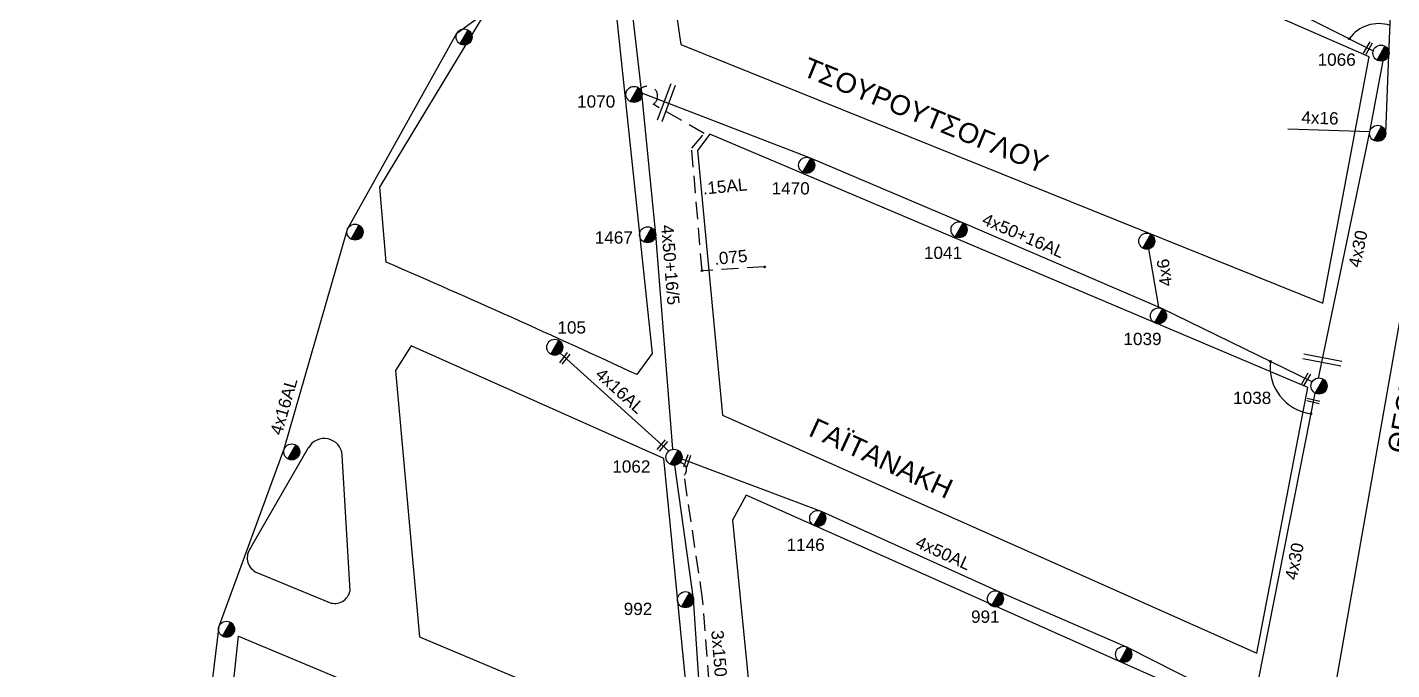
# Model space of a CAD drawing. Header units: millimetres. Extents: x 1421 to 7616, y 908 to 2861.
# Drawn here: x 5526.3 to 5726.5, y 2509.1 to 2603.4 of the extents above; entities that cross this region are included whole.
import ezdxf
from ezdxf.enums import TextEntityAlignment as Align

# ---------------------------------------------------------------- set-up
doc = ezdxf.new("R2010")
doc.units = ezdxf.units.MM
doc.linetypes.add('DASHED', pattern=[19.05, 12.7, -6.35])
for name, color, linetype, lineweight in [('4x16', 7, 'Continuous', 30), ('4x30', 7, 'Continuous', 30), ('4x50+16_5', 7, 'Continuous', 30), ('4x6', 7, 'SYN_LINE', 30), ('Γυμνά εναέρια ΧΤ (3Φ)   4x16AL', 7, 'Continuous', 30), ('Γυμνά εναέρια ΧΤ (3Φ) 4x50AL', 7, 'Continuous', 30), ('Γυμνά εναέρια ΧΤ και ΦΟΠ (3Φ)   4x50+16AL', 7, 'Continuous', 30), ('Καλώδια ΧΤ   3x150+70AL', 7, 'DASHED', 30), ('Υπόγεια Καλώδια Δικτύου ΧΤ   .075', 7, 'DASHED', 30), ('Υπόγεια Καλώδια Δικτύου ΧΤ   .15', 7, 'DASHED', 30)]:
    doc.layers.add(name, color=color, linetype=linetype, lineweight=lineweight)
for name, color, linetype in [('TEXT ΚΑΛΩΔΙΩΝ', 7, 'Continuous'), ('ΑΓΝΩΣΤΟ ΕΝΑΕΡΙΟ ΚΑΛΩΔΙΟ', 7, 'Continuous'), ('Μηχανική τομή', 7, 'Continuous'), ('Στύλος ΦΜ', 7, 'Continuous'), ('Στύλος ΦΜ @ 1', 7, 'Continuous'), ('Συνδέσεις', 7, 'Continuous'), ('Τομή', 7, 'Continuous'), ('Υπόβαθρο ΔΕΗ', 7, 'Continuous')]:
    doc.layers.add(name, color=color, linetype=linetype)
doc.styles.add('arial', font='ARIAL.TTF')
doc.styles.get("Standard").update_dxf_attribs({"font": 'ARIAL.TTF', "height": 1.8})
doc.linetypes.add('SYN_LINE', pattern='A,0.5,-0.0001,["/\\/\\/\\/",Standard,S=0.1,R=0,X=0,Y=-0.05],-0.25', length=0.7501)

# ---------------------------------------------------------------- blocks, each defined once
blk = doc.blocks.new('ΥΠΑΡΧΩΝ ΤΣΙΜΕΝΤΕΝΙΟΣ ΣΤΥΛΟΣ')
at = {"layer": 'Στύλος ΦΜ'}
blk.add_hatch(color=7, dxfattribs=at).paths.add_polyline_path([(-1.29, -2.28, 0.574793), (2.62, 0, 0.268822), (1.3, 2.27)])
at = {"layer": 'Στύλος ΦΜ', "color": 7}
blk.add_line((-1.29, -2.28), (1.3, 2.27), dxfattribs=at)
blk.add_circle((0, 0), 2.62, dxfattribs=at)
at = {"layer": 'Στύλος ΦΜ', "flags": 4}
for tag, p in [('ΑΡΙΘΜΟΣ', (-4.68, 8.05)), ('ΤΥΠΟΣ', (-4.91, 3.03))]:
    blk.add_attdef(tag, p, '', height=4, dxfattribs=at)
blk = doc.blocks.new('_ΣΥΝΔΕΣΗ')
at = {"layer": 'Συνδέσεις', "linetype": 'SYN_LINE', "ltscale": 40}
blk.add_hatch(color=256, dxfattribs=at).paths.add_polyline_path([(0.5, -0.01, 1), (-0.5, -0.01, 1)])
at = {"layer": 'Συνδέσεις'}
blk.add_circle((0, -0.01), 0.5, dxfattribs=at)
blk = doc.blocks.new('ΤΟΜΗ')
at = {"layer": 'Τομή', "ltscale": 40}
for p, q in [((11.33, -0.65), (-11.4, -0.65)), ((11.33, -3.42), (-11.4, -3.42))]:
    blk.add_line(p, q, dxfattribs=at)
blk = doc.blocks.new('ΜΗΧΑΝΙΚΗ ΤΟΜΗ')
at = {"layer": 'Μηχανική τομή', "ltscale": 40}
for p, q in [((-3.79, 1.21), (3.79, 1.21)), ((3.79, -0.34), (-3.79, -0.34))]:
    blk.add_line(p, q, dxfattribs=at)

msp = doc.modelspace()

# ---------------------------------------------------------------- hatches: boundary and pattern name
at = {"layer": 'Υπόβαθρο ΔΕΗ', "lineweight": -3, "ltscale": 0.1}
h = msp.add_hatch(color=256, dxfattribs=at)
h.dxf.hatch_style = 1
edge = h.paths.add_edge_path()
edge.add_spline(control_points=[(5691.94, 2442.28), (5692.16, 2442.58), (5694.87, 2446.18), (5700.26, 2453.48), (5706.97, 2462.99), (5711.5, 2468.97), (5713.29, 2471.32)], knot_values=[260.98887, 260.98887, 260.98887, 260.98887, 262.113706, 274.518577, 288.177921, 297.038871, 297.038871, 297.038871, 297.038871], degree=3, periodic=0)
edge.add_line((5713.29, 2471.32), (5712.02, 2472.42))
edge.add_spline(control_points=[(5712.02, 2472.42), (5711.88, 2472.24), (5711.75, 2472.06), (5710.37, 2470.25), (5709.13, 2468.61), (5706.68, 2465.33), (5705.47, 2463.67), (5702.37, 2459.38), (5700.49, 2456.74), (5697.1, 2452.03), (5695.58, 2449.96), (5692.92, 2446.37), (5691.78, 2444.85), (5690.64, 2443.33)], knot_values=[261.050003, 261.050003, 261.050003, 261.050003, 261.732834, 261.732834, 267.859852, 267.859852, 273.986871, 273.986871, 283.703429, 283.703429, 291.439526, 291.439526, 297.142348, 297.142348, 297.142348, 297.142348], degree=3, periodic=0)
edge.add_line((5690.64, 2443.33), (5691.94, 2442.28))
edge = h.paths.add_edge_path()
edge.add_spline(control_points=[(5735.17, 2499.23), (5735.83, 2500.01), (5738.55, 2503.27), (5744.03, 2509.97), (5749.33, 2515.89), (5752.46, 2519.4), (5752.66, 2519.62)], knot_values=[332.50931, 332.50931, 332.50931, 332.50931, 335.550703, 345.259731, 358.48712, 359.372362, 359.372362, 359.372362, 359.372362], degree=3, periodic=0)
edge.add_spline(control_points=[(5752.66, 2519.62), (5754.61, 2521.81), (5756.55, 2524), (5758.51, 2526.17)], knot_values=[359.372362, 359.372362, 359.372362, 359.372362, 368.154974, 368.154974, 368.154974, 368.154974], degree=3, periodic=0)
edge.add_line((5758.51, 2526.17), (5757.44, 2527.47))
edge.add_spline(control_points=[(5757.44, 2527.47), (5756.82, 2526.79), (5756.2, 2526.1), (5754.22, 2523.88), (5752.85, 2522.35), (5751.49, 2520.82)], knot_values=[359.492505, 359.492505, 359.492505, 359.492505, 362.259038, 362.259038, 368.403252, 368.403252, 368.403252, 368.403252], degree=3, periodic=0)
edge.add_spline(control_points=[(5751.49, 2520.82), (5751.41, 2520.73), (5751.32, 2520.63), (5749.79, 2518.91), (5748.34, 2517.29), (5745.75, 2514.36), (5744.6, 2513.06), (5742.33, 2510.43), (5741.21, 2509.1), (5738.58, 2505.94), (5737.07, 2504.11), (5735.03, 2501.66), (5734.5, 2501.02), (5733.97, 2500.39)], knot_values=[332.62243, 332.62243, 332.62243, 332.62243, 333.004816, 333.004816, 339.531417, 339.531417, 344.713491, 344.713491, 349.895565, 349.895565, 357.003007, 357.003007, 359.492505, 359.492505, 359.492505, 359.492505], degree=3, periodic=0)
edge.add_line((5733.97, 2500.39), (5735.17, 2499.23))
edge = h.paths.add_edge_path()
edge.add_spline(control_points=[(5896.61, 2646.8), (5901.45, 2651.15), (5906.27, 2655.53), (5910.89, 2660.11)], knot_values=[551.674484, 551.674484, 551.674484, 551.674484, 571.199355, 571.199355, 571.199355, 571.199355], degree=3, periodic=0)
edge.add_spline(control_points=[(5910.89, 2660.11), (5910.91, 2660.13), (5912.76, 2661.95), (5914.57, 2663.81), (5916.34, 2665.68)], knot_values=[571.199355, 571.199355, 571.199355, 571.199355, 571.281656, 578.987754, 578.987754, 578.987754, 578.987754], degree=3, periodic=0)
edge.add_spline(control_points=[(5916.34, 2665.68), (5917.15, 2666.53), (5917.96, 2667.39), (5918.76, 2668.26)], knot_values=[578.987754, 578.987754, 578.987754, 578.987754, 582.527531, 582.527531, 582.527531, 582.527531], degree=3, periodic=0)
edge.add_line((5918.76, 2668.26), (5917.63, 2669.49))
edge.add_spline(control_points=[(5917.63, 2669.49), (5916.8, 2668.6), (5915.97, 2667.71), (5915.14, 2666.83)], knot_values=[579.000974, 579.000974, 579.000974, 579.000974, 582.663195, 582.663195, 582.663195, 582.663195], degree=3, periodic=0)
edge.add_spline(control_points=[(5915.14, 2666.83), (5914.92, 2666.6), (5914.69, 2666.37), (5912.47, 2664.04), (5910.44, 2661.99), (5907.86, 2659.47), (5907.34, 2658.98), (5906.83, 2658.48)], knot_values=[567.142828, 567.142828, 567.142828, 567.142828, 568.110213, 568.110213, 576.851211, 576.851211, 579.000974, 579.000974, 579.000974, 579.000974], degree=3, periodic=0)
edge.add_spline(control_points=[(5906.83, 2658.48), (5904.73, 2656.47), (5902.6, 2654.49), (5897.77, 2650.08), (5895.06, 2647.65), (5891.3, 2644.28), (5890.25, 2643.34), (5889.21, 2642.4)], knot_values=[543.23113, 543.23113, 543.23113, 543.23113, 552.002269, 552.002269, 562.923172, 562.923172, 567.142828, 567.142828, 567.142828, 567.142828], degree=3, periodic=0)
edge.add_line((5889.21, 2642.4), (5890.25, 2641.1))
edge.add_spline(control_points=[(5890.25, 2641.1), (5891.65, 2642.35), (5893.76, 2644.25), (5895.88, 2646.15), (5896.61, 2646.8)], knot_values=[543.137533, 543.137533, 543.137533, 543.137533, 548.757021, 551.674464, 551.674464, 551.674464, 551.674464], degree=3, periodic=0)
edge.add_spline(control_points=[(5896.61, 2646.8), (5896.61, 2646.8), (5896.61, 2646.8), (5896.61, 2646.8)], knot_values=[551.674464, 551.674464, 551.674464, 551.674464, 551.674484, 551.674484, 551.674484, 551.674484], degree=3, periodic=0)
edge = h.paths.add_edge_path()
edge.add_spline(control_points=[(5952.15, 2709.84), (5953.69, 2712.08), (5956.79, 2716.68), (5959.77, 2721.36), (5961.25, 2723.76)], knot_values=[635.891223, 635.891223, 635.891223, 635.891223, 644.044754, 652.524779, 652.524779, 652.524779, 652.524779], degree=3, periodic=0)
edge.add_spline(control_points=[(5961.25, 2723.76), (5961.27, 2723.79), (5961.29, 2723.82), (5961.3, 2723.85)], knot_values=[652.524779, 652.524779, 652.524779, 652.524779, 652.626047, 652.626047, 652.626047, 652.626047], degree=3, periodic=0)
edge.add_spline(control_points=[(5961.3, 2723.85), (5961.75, 2724.57), (5962.19, 2725.3), (5962.63, 2726.03)], knot_values=[652.626047, 652.626047, 652.626047, 652.626047, 655.179142, 655.179142, 655.179142, 655.179142], degree=3, periodic=0)
edge.add_line((5962.63, 2726.03), (5961.16, 2726.81))
edge.add_spline(control_points=[(5961.16, 2726.81), (5960.75, 2726.14), (5960.34, 2725.47), (5959.93, 2724.81)], knot_values=[652.722274, 652.722274, 652.722274, 652.722274, 655.080982, 655.080982, 655.080982, 655.080982], degree=3, periodic=0)
edge.add_spline(control_points=[(5959.88, 2724.73), (5957.98, 2721.64), (5956.02, 2718.58), (5952.94, 2713.96), (5951.87, 2712.37), (5950.78, 2710.79)], knot_values=[635.895337, 635.895337, 635.895337, 635.895337, 646.850294, 646.850294, 652.628958, 652.628958, 652.628958, 652.628958], degree=3, periodic=0)
edge.add_spline(control_points=[(5950.78, 2710.79), (5948.44, 2707.41), (5946.04, 2704.07), (5943.58, 2700.77)], knot_values=[623.496411, 623.496411, 623.496411, 623.496411, 635.895317, 635.895317, 635.895317, 635.895317], degree=3, periodic=0)
edge.add_spline(control_points=[(5943.58, 2700.77), (5942.78, 2699.69), (5941.97, 2698.62), (5941.16, 2697.56)], knot_values=[619.46154, 619.46154, 619.46154, 619.46154, 623.496411, 623.496411, 623.496411, 623.496411], degree=3, periodic=0)
edge.add_line((5941.16, 2697.56), (5942.41, 2696.44))
edge.add_spline(control_points=[(5942.41, 2696.44), (5943.23, 2697.52), (5944.05, 2698.61), (5944.86, 2699.7)], knot_values=[619.321416, 619.321416, 619.321416, 619.321416, 623.404559, 623.404559, 623.404559, 623.404559], degree=3, periodic=0)
edge.add_spline(control_points=[(5944.86, 2699.7), (5945.68, 2700.79), (5948.15, 2704.15), (5950.56, 2707.54), (5952.15, 2709.84)], knot_values=[623.404559, 623.404559, 623.404559, 623.404559, 627.502698, 635.891223, 635.891223, 635.891223, 635.891223], degree=3, periodic=0)

# ---------------------------------------------------------------- linework, layer by layer
at = {"layer": '4x16', "color": 173, "linetype": 'SYN_LINE', "lineweight": -3, "ltscale": 15}
for points in [[(5725.61, 2587.82), (5726.08, 2599.38)], [(5723.28, 2588.02), (5711.23, 2588.42)]]:
    msp.add_lwpolyline(points, dxfattribs=at)
at = {"layer": '4x30', "color": 173, "lineweight": -3, "ltscale": 0.1}
msp.add_lwpolyline([(5715.75, 2551.88), (5723.28, 2588.02), (5725.22, 2598.43)], dxfattribs=at)
at = {"layer": '4x30', "color": 6, "lineweight": -3, "ltscale": 0.1}
msp.add_lwpolyline([(5706.21, 2503.84), (5715.25, 2549.68)], dxfattribs=at)
at = {"layer": '4x50+16_5', "color": 1, "lineweight": -3, "ltscale": 0.1}
msp.add_lwpolyline([(5621.03, 2541.42), (5618.52, 2572.94), (5616.5, 2593.7), (5613.64, 2618.31)], dxfattribs=at)
at = {"layer": '4x6', "color": 7, "linetype": 'SYN_LINE', "lineweight": -3, "ltscale": 10}
msp.add_lwpolyline([(5692.33, 2562.26), (5690.85, 2570.83)], dxfattribs=at)
at = {"layer": 'ΑΓΝΩΣΤΟ ΕΝΑΕΡΙΟ ΚΑΛΩΔΙΟ', "color": 173, "lineweight": -3, "ltscale": 0.1}
msp.add_lwpolyline([(5726.08, 2599.38), (5727.19, 2625.52)], dxfattribs=at)
at = {"layer": 'ΑΓΝΩΣΤΟ ΕΝΑΕΡΙΟ ΚΑΛΩΔΙΟ', "color": 151, "lineweight": -3, "ltscale": 0.1}
msp.add_lwpolyline([(5626.28, 2486.48), (5624.06, 2519.5), (5621.32, 2539.09)], dxfattribs=at)
at = {"layer": 'Γυμνά εναέρια ΧΤ (3Φ)   4x16AL', "color": 85, "lineweight": -3, "ltscale": 0.1}
msp.add_lwpolyline([(5539.02, 2391.65), (5544.05, 2423.28), (5547.82, 2457.28), (5551.42, 2490.18), (5554.48, 2515.48), (5564.03, 2541.47), (5573.32, 2573.74), (5589.37, 2602.47), (5612.09, 2619.07)], dxfattribs=at)
at = {"layer": 'Γυμνά εναέρια ΧΤ (3Φ)   4x16AL', "color": 1, "lineweight": -3, "ltscale": 0.1}
msp.add_lwpolyline([(5620.44, 2541.15), (5604.49, 2555.52)], dxfattribs=at)
at = {"layer": 'Γυμνά εναέρια ΧΤ (3Φ) 4x50AL', "color": 173, "lineweight": -3, "ltscale": 0.1}
msp.add_lwpolyline([(5636.23, 2638.11), (5669.94, 2624.86), (5701.62, 2611.12), (5723.79, 2599.9)], dxfattribs=at)
at = {"layer": 'Γυμνά εναέρια ΧΤ (3Φ) 4x50AL', "color": 151, "lineweight": -3, "ltscale": 0.1}
msp.add_lwpolyline([(5622.36, 2540.03), (5642.87, 2532.3), (5668.94, 2520.5), (5687.76, 2512.35), (5705.26, 2503.46)], dxfattribs=at)
at = {"layer": 'Γυμνά εναέρια ΧΤ και ΦΟΠ (3Φ)   4x50+16AL', "color": 6, "lineweight": -3, "ltscale": 0.1}
msp.add_lwpolyline([(5714.82, 2551.32), (5692.87, 2562.02), (5663.6, 2574.66), (5641.25, 2584.13), (5616.5, 2593.7)], dxfattribs=at)
at = {"layer": 'Καλώδια ΧΤ   3x150+70AL', "color": 1, "lineweight": -3, "ltscale": 0.2}
msp.add_lwpolyline([(5632.64, 2478.4, 0.973155), (5631.24, 2478.24), (5629.18, 2478.13), (5628.98, 2482.35, 0.352013), (5627.86, 2488.21), (5625.4, 2519.49), (5622.69, 2537.63, 0.678218), (5622.06, 2539.45, 7.021513)], format="xyb", dxfattribs=at)
at = {"layer": 'Υπόβαθρο ΔΕΗ', "lineweight": -3, "ltscale": 0.1}
for points in [[(5621.36, 2606.48), (5622.2, 2600.84), (5716.39, 2562.88), (5723.17, 2599), (5635.65, 2637.3)], [(5624.63, 2585.26), (5628.3, 2546.42), (5706.71, 2511.51), (5714.19, 2550.47), (5626.48, 2587.68)], [(5621.38, 2498.08), (5623.65, 2500.13), (5619.71, 2540.06), (5582.64, 2556.61), (5580.34, 2553.01), (5583.89, 2513.9)], [(5694.6, 2465.78), (5698.69, 2470.2), (5704.81, 2502.17), (5631.78, 2534.67), (5629.8, 2531.04), (5633.53, 2493.01)], [(5546.08, 2409.22), (5557.33, 2514.02), (5575.08, 2506.56), (5584.8, 2416.54)]]:
    msp.add_lwpolyline(points, close=True, dxfattribs=at)
msp.add_lwpolyline([(5738.8, 2623.29), (5744.58, 2625.97), (5771.81, 2560.53, -0.024506), (5718.25, 2497.86), (5716.82, 2498.58)], format="xyb", close=True, dxfattribs=at)
msp.add_lwpolyline([(5579, 2568.88), (5578.04, 2579.9), (5592.96, 2604.53, -0.040882), (5611.41, 2617.94), (5618.01, 2555.46), (5615.77, 2552.38, 0.006676), (5579, 2568.88, -1.666506)], format="xyb", dxfattribs=at)
for points in [[(5567.56, 2541.64), (5559.06, 2526.94)], [(5573.68, 2520.65), (5572.53, 2540.57)], [(5559.75, 2523.46), (5570.66, 2518.93)]]:
    msp.add_lwpolyline(points, dxfattribs=at)
at = {"layer": 'Υπόβαθρο ΔΕΗ', "lineweight": -3}
for centre, radius, start, end in [((5724.6, 2598.5), 5.39, 72.0519, 143.7742), ((5715.55, 2553.49), 6.9, 173.1804, 262.486)]:
    msp.add_arc(centre, radius, start, end, dxfattribs=at)
at = {"layer": 'Υπόβαθρο ΔΕΗ', "lineweight": -3, "ltscale": 0.1}
for centre, radius, start, end in [((5569.89, 2540.36), 2.65, 4.5323, 151.1207), ((5561.02, 2525.52), 2.42, 144.1116, 238.3659), ((5571.43, 2521.09), 2.29, 250.321, 348.9701)]:
    msp.add_arc(centre, radius, start, end, dxfattribs=at)
msp.add_open_spline([(5490.15, 2288.88), (5490.87, 2288.89), (5491.59, 2288.89), (5493.74, 2288.91), (5495.17, 2288.94), (5497.8, 2289.06), (5499.01, 2289.16), (5501.43, 2289.43), (5502.64, 2289.61), (5506.25, 2290.26), (5508.65, 2290.84), (5512.66, 2292.01), (5514.29, 2292.54), (5517.52, 2293.68), (5519.13, 2294.29), (5522.16, 2295.48), (5523.59, 2296.04), (5526.43, 2297.19), (5527.84, 2297.77), (5531.22, 2299.21), (5533.17, 2300.07), (5537.38, 2302.06), (5539.62, 2303.21), (5543.68, 2305.4), (5545.51, 2306.42), (5549.13, 2308.49), (5550.92, 2309.55), (5554.75, 2311.89), (5556.78, 2313.17), (5560.79, 2315.82), (5562.77, 2317.19), (5567.67, 2320.66), (5570.58, 2322.79), (5575.52, 2326.44), (5577.55, 2327.95), (5581.62, 2330.97), (5583.65, 2332.48), (5588.68, 2336.28), (5591.67, 2338.58), (5598.59, 2344.11), (5602.49, 2347.39), (5608.23, 2352.48), (5610.13, 2354.22), (5613.89, 2357.75), (5615.76, 2359.55), (5619.45, 2363.1), (5621.27, 2364.86), (5624.93, 2368.37), (5626.76, 2370.11), (5632.27, 2375.34), (5635.92, 2378.82), (5643.08, 2385.93), (5646.58, 2389.55), (5651.44, 2394.94), (5652.91, 2396.62), (5655.79, 2400.04), (5657.21, 2401.77), (5660.34, 2405.66), (5662.06, 2407.82), (5665.07, 2411.57), (5666.36, 2413.16), (5668.97, 2416.32), (5670.28, 2417.89), (5674.21, 2422.59), (5676.83, 2425.71), (5681.95, 2432.03), (5684.46, 2435.23), (5689.33, 2441.58), (5691.7, 2444.73), (5695.58, 2449.96), (5697.1, 2452.03), (5700.49, 2456.74), (5702.37, 2459.38), (5705.47, 2463.67), (5706.68, 2465.33), (5709.13, 2468.61), (5710.37, 2470.25), (5712.95, 2473.64), (5714.3, 2475.4), (5717.12, 2479.13), (5718.6, 2481.1), (5721.58, 2485.06), (5723.08, 2487.04), (5725.79, 2490.5), (5726.99, 2491.99), (5729.41, 2494.94), (5730.63, 2496.4), (5733.09, 2499.34), (5734.33, 2500.82), (5737.07, 2504.11), (5738.58, 2505.94), (5741.21, 2509.1), (5742.33, 2510.43), (5744.6, 2513.06), (5745.75, 2514.36), (5748.34, 2517.29), (5749.79, 2518.91), (5752.68, 2522.16), (5754.13, 2523.79), (5757.7, 2527.77), (5759.83, 2530.12), (5764.18, 2534.75), (5766.39, 2537.04), (5770.79, 2541.41), (5772.97, 2543.51), (5777.38, 2547.56), (5779.6, 2549.52), (5784.09, 2553.37), (5786.36, 2555.25), (5790.16, 2558.45), (5791.71, 2559.76), (5796.3, 2563.73), (5799.3, 2566.46), (5804.09, 2570.87), (5805.89, 2572.53), (5809.47, 2575.86), (5811.26, 2577.53), (5814.81, 2580.89), (5816.58, 2582.59), (5819.71, 2585.52), (5821.06, 2586.76), (5823.79, 2589.2), (5825.17, 2590.39), (5829.37, 2593.93), (5832.21, 2596.22), (5837.56, 2600.43), (5840.06, 2602.37), (5847.53, 2608.18), (5852.48, 2612.08), (5859.87, 2617.94), (5862.33, 2619.89), (5867.22, 2623.78), (5869.66, 2625.74), (5874.38, 2629.59), (5876.68, 2631.48), (5883.47, 2637.25), (5887.9, 2641.23), (5895.06, 2647.65), (5897.77, 2650.08), (5903.13, 2654.98), (5905.78, 2657.45), (5910.44, 2661.99), (5912.47, 2664.04), (5916.47, 2668.23), (5918.44, 2670.36), (5923.54, 2676.01), (5926.63, 2679.56), (5932.68, 2686.77), (5935.64, 2690.43), (5943.95, 2701.09), (5949.13, 2708.22), (5956.03, 2718.6), (5958, 2721.68), (5961.43, 2727.24), (5962.91, 2729.71), (5965.83, 2734.76), (5967.26, 2737.34), (5970.15, 2742.52), (5971.59, 2745.12), (5974.04, 2749.35), (5975.01, 2750.98), (5976.99, 2754.21), (5977.99, 2755.81), (5980.6, 2759.91), (5982.22, 2762.38), (5985.47, 2767.32), (5987.1, 2769.78), (5990.87, 2775.45), (5993.01, 2778.66), (5997.27, 2785.09), (5999.39, 2788.31), (6002.94, 2793.69), (6004.36, 2795.85), (6007.22, 2800.17), (6008.66, 2802.33), (6011.42, 2806.35), (6012.74, 2808.21), (6015.43, 2811.88), (6016.82, 2813.69), (6019.65, 2817.26), (6021.08, 2819.02), (6023.91, 2822.44), (6025.3, 2824.1), (6028.08, 2827.44), (6029.46, 2829.11), (6033.67, 2834.11), (6036.54, 2837.41), (6040.6, 2841.67), (6041.65, 2842.74), (6043.78, 2844.84), (6044.85, 2845.87), (6046.01, 2846.99), (6046.09, 2847.07), (6046.18, 2847.15)], degree=3, knots=[0, 0, 0, 0, 2.166148, 2.166148, 6.498445, 6.498445, 10.265763, 10.265763, 14.03308, 14.03308, 21.567715, 21.567715, 26.783111, 26.783111, 31.998507, 31.998507, 36.609107, 36.609107, 41.219706, 41.219706, 47.702734, 47.702734, 55.361699, 55.361699, 61.656862, 61.656862, 67.952024, 67.952024, 75.225312, 75.225312, 82.498599, 82.498599, 93.336109, 93.336109, 100.938237, 100.938237, 108.540365, 108.540365, 119.906013, 119.906013, 135.262764, 135.262764, 143.046265, 143.046265, 150.829766, 150.829766, 158.421213, 158.421213, 166.01266, 166.01266, 181.195553, 181.195553, 196.378447, 196.378447, 203.139727, 203.139727, 209.901007, 209.901007, 218.17125, 218.17125, 224.294478, 224.294478, 230.417706, 230.417706, 242.664163, 242.664163, 254.910619, 254.910619, 266.752825, 266.752825, 274.488922, 274.488922, 284.205481, 284.205481, 290.332499, 290.332499, 296.459518, 296.459518, 303.102773, 303.102773, 310.521928, 310.521928, 317.941082, 317.941082, 323.632036, 323.632036, 329.322989, 329.322989, 335.111928, 335.111928, 342.21937, 342.21937, 347.401444, 347.401444, 352.583519, 352.583519, 359.110119, 359.110119, 365.636719, 365.636719, 375.115877, 375.115877, 384.595036, 384.595036, 393.595586, 393.595586, 402.417975, 402.417975, 411.240365, 411.240365, 417.351182, 417.351182, 429.572817, 429.572817, 436.920313, 436.920313, 444.267808, 444.267808, 451.615303, 451.615303, 457.062825, 457.062825, 462.510346, 462.510346, 473.405389, 473.405389, 482.870876, 482.870876, 501.801851, 501.801851, 511.190138, 511.190138, 520.578425, 520.578425, 529.535879, 529.535879, 547.450786, 547.450786, 558.371689, 558.371689, 569.292592, 569.292592, 578.03359, 578.03359, 586.774588, 586.774588, 600.952588, 600.952588, 615.130587, 615.130587, 641.674, 641.674, 652.706754, 652.706754, 661.38308, 661.38308, 670.280364, 670.280364, 679.177647, 679.177647, 684.825847, 684.825847, 690.474048, 690.474048, 699.322624, 699.322624, 708.1712, 708.1712, 719.749064, 719.749064, 731.326928, 731.326928, 739.082483, 739.082483, 746.838037, 746.838037, 753.616582, 753.616582, 760.393168, 760.393168, 767.169755, 767.169755, 773.671582, 773.671582, 780.173409, 780.173409, 793.177063, 793.177063, 797.627508, 797.627508, 802.077954, 802.077954, 802.435638, 802.435638, 802.435638, 802.435638], dxfattribs=at)
msp.add_spline([(5490.16, 2287.22), (5499.06, 2287.5), (5515.01, 2291.04), (5522.87, 2293.97), (5536.55, 2299.83), (5547.01, 2305.36), (5558.93, 2312.6), (5569, 2319.58), (5578.71, 2326.73), (5595.27, 2339.32), (5611.11, 2352.87), (5623.93, 2365.1), (5639.24, 2379.78), (5654.56, 2396), (5666.94, 2411.23), (5680.23, 2427.26), (5692.61, 2443.18), (5699.97, 2453.16), (5707.96, 2464.24), (5717.67, 2477.08), (5726.8, 2489.07), (5737.12, 2501.56), (5743.34, 2509.03), (5752.07, 2518.96), (5762.51, 2530.53), (5776.67, 2544.64), (5783.85, 2550.96), (5794.53, 2559.98), (5805.14, 2569.57), (5813.96, 2577.8), (5823.23, 2586.46), (5844.27, 2603.53), (5862.79, 2618.13), (5880.4, 2632.45), (5894.43, 2644.85), (5910.95, 2660.17), (5923.63, 2673.64), (5937.53, 2690.18), (5947.29, 2703), (5956.7, 2716.61), (5966.6, 2732.78), (5975.58, 2748.67), (5983.92, 2761.92), (5995.53, 2779.46), (6005.65, 2794.78), (6016.35, 2810.29), (6027.52, 2824.16), (6041.87, 2840.57), (6047.34, 2845.95)], degree=3, dxfattribs=at)
at = {"layer": 'Υπόγεια Καλώδια Δικτύου ΧΤ   .075', "color": 6, "lineweight": -3, "ltscale": 0.2}
msp.add_lwpolyline([(5634.49, 2568.19), (5625.32, 2567.62)], dxfattribs=at)
at = {"layer": 'Υπόγεια Καλώδια Δικτύου ΧΤ   .15', "color": 6, "lineweight": -3, "ltscale": 0.2}
msp.add_lwpolyline([(5625.32, 2567.62), (5623.8, 2585.6), (5625.64, 2587.77), (5618.16, 2592.05, 1.124973), (5616.27, 2594.24, -3.043386)], format="xyb", dxfattribs=at)

# ---------------------------------------------------------------- block references
at = {"layer": 'Μηχανική τομή', "lineweight": -3}
for p, xscale, yscale, zscale, rotation in [((5722.91, 2600.34), 0.2499999999999678, 0.2499999999999678, 0.2499999999999678, 239.7768798374238), ((5605.26, 2554.7), 0.2499999999999674, 0.2499999999999674, 0.2499999999999674, 52.77139307448979), ((5713.84, 2551.8), 0.2499999999999678, 0.2499999999999678, 0.2499999999999678, 239.7768798374238), ((5715.01, 2548.62), 0.2499999999999678, 0.2499999999999678, 0.2499999999999678, 167.0083813723801), ((5619.59, 2541.92), 0.2499999999999677, 0.2499999999999677, 0.2499999999999677, 49.20020288288997), ((5623.25, 2539.65), 0.2499999999999674, 0.2499999999999674, 0.2499999999999674, 70.81987700393728)]:
    msp.add_blockref('ΜΗΧΑΝΙΚΗ ΤΟΜΗ', p, dxfattribs=dict(at, xscale=xscale, yscale=yscale, zscale=zscale, rotation=rotation))
at = {"layer": 'Στύλος ΦΜ @ 1', "lineweight": -3, "ltscale": 40, "xscale": 0.4499999999998181, "yscale": 0.4499999999998181, "zscale": 0.4499999999998181}
for p in [(5590.41, 2601.93), (5724.43, 2587.79), (5574.41, 2573.3), (5690.56, 2571.97), (5565.13, 2541.04), (5555.56, 2515.01), (5687.17, 2511.33)]:
    msp.add_blockref('ΥΠΑΡΧΩΝ ΤΣΙΜΕΝΤΕΝΙΟΣ ΣΤΥΛΟΣ', p, dxfattribs=at)
at = {"layer": 'Στύλος ΦΜ @ 1', "lineweight": -3, "ltscale": 40}
ref = msp.add_blockref('ΥΠΑΡΧΩΝ ΤΣΙΜΕΝΤΕΝΙΟΣ ΣΤΥΛΟΣ', (5724.92, 2599.57), dxfattribs=dict(at, xscale=0.4499999999998181, yscale=0.4499999999998181, zscale=0.4499999999998181))
ref.add_attrib('ΤΥΠΟΣ', '1066', (5715.62, 2597.71), dxfattribs={"layer": 'Στύλος ΦΜ', "height": 1.8, "flags": 4})
ref = msp.add_blockref('ΥΠΑΡΧΩΝ ΤΣΙΜΕΝΤΕΝΙΟΣ ΣΤΥΛΟΣ', (5615.34, 2593.51), dxfattribs=dict(at, xscale=0.4499999999998181, yscale=0.4499999999998181, zscale=0.4499999999998181))
ref.add_attrib('ΤΥΠΟΣ', '1070', (5606.99, 2591.57), dxfattribs={"layer": 'Στύλος ΦΜ', "height": 1.8, "flags": 4})
ref = msp.add_blockref('ΥΠΑΡΧΩΝ ΤΣΙΜΕΝΤΕΝΙΟΣ ΣΤΥΛΟΣ', (5640.67, 2583.1), dxfattribs=dict(at, xscale=0.4499999999998181, yscale=0.4499999999998181, zscale=0.4499999999998181))
ref.add_attrib('ΤΥΠΟΣ', '1470', (5635.52, 2578.82), dxfattribs={"layer": 'Στύλος ΦΜ', "height": 1.8, "flags": 4})
ref = msp.add_blockref('ΥΠΑΡΧΩΝ ΤΣΙΜΕΝΤΕΝΙΟΣ ΣΤΥΛΟΣ', (5617.34, 2572.91), dxfattribs=dict(at, xscale=0.4499999999998181, yscale=0.4499999999998181, zscale=0.4499999999998181))
ref.add_attrib('ΤΥΠΟΣ', '1467', (5609.58, 2571.6), dxfattribs={"layer": 'Στύλος ΦΜ', "height": 1.8, "flags": 4})
ref = msp.add_blockref('ΥΠΑΡΧΩΝ ΤΣΙΜΕΝΤΕΝΙΟΣ ΣΤΥΛΟΣ', (5663.02, 2573.64), dxfattribs=dict(at, xscale=0.4499999999998181, yscale=0.4499999999998181, zscale=0.4499999999998181))
ref.add_attrib('ΤΥΠΟΣ', '1041', (5657.87, 2569.36), dxfattribs={"layer": 'Στύλος ΦΜ', "height": 1.8, "flags": 4})
ref = msp.add_blockref('ΥΠΑΡΧΩΝ ΤΣΙΜΕΝΤΕΝΙΟΣ ΣΤΥΛΟΣ', (5692.28, 2561), dxfattribs=dict(at, xscale=0.4499999999998181, yscale=0.4499999999998181, zscale=0.4499999999998181))
ref.add_attrib('ΤΥΠΟΣ', '1039', (5687.14, 2556.72), dxfattribs={"layer": 'Στύλος ΦΜ', "height": 1.8, "flags": 4})
ref = msp.add_blockref('ΥΠΑΡΧΩΝ ΤΣΙΜΕΝΤΕΝΙΟΣ ΣΤΥΛΟΣ', (5603.71, 2556.4), dxfattribs=dict(at, xscale=0.4499999999998181, yscale=0.4499999999998181, zscale=0.4499999999998181))
ref.add_attrib('ΤΥΠΟΣ', '105', (5604.1, 2558.41), dxfattribs={"layer": 'Στύλος ΦΜ', "height": 1.8, "flags": 4})
ref = msp.add_blockref('ΥΠΑΡΧΩΝ ΤΣΙΜΕΝΤΕΝΙΟΣ ΣΤΥΛΟΣ', (5715.83, 2550.71), dxfattribs=dict(at, xscale=0.4499999999998181, yscale=0.4499999999998181, zscale=0.4499999999998181))
ref.add_attrib('ΤΥΠΟΣ', '1038', (5703.23, 2548.07), dxfattribs={"layer": 'Στύλος ΦΜ', "height": 1.8, "flags": 4})
ref = msp.add_blockref('ΥΠΑΡΧΩΝ ΤΣΙΜΕΝΤΕΝΙΟΣ ΣΤΥΛΟΣ', (5621.21, 2540.26), dxfattribs=dict(at, xscale=0.4499999999998181, yscale=0.4499999999998181, zscale=0.4499999999998181))
ref.add_attrib('ΤΥΠΟΣ', '1062', (5612.15, 2538), dxfattribs={"layer": 'Στύλος ΦΜ', "height": 1.8, "flags": 4})
ref = msp.add_blockref('ΥΠΑΡΧΩΝ ΤΣΙΜΕΝΤΕΝΙΟΣ ΣΤΥΛΟΣ', (5642.29, 2531.28), dxfattribs=dict(at, xscale=0.4499999999998181, yscale=0.4499999999998181, zscale=0.4499999999998181))
ref.add_attrib('ΤΥΠΟΣ', '1146', (5637.72, 2526.52), dxfattribs={"layer": 'Στύλος ΦΜ', "height": 1.8, "flags": 4})
ref = msp.add_blockref('ΥΠΑΡΧΩΝ ΤΣΙΜΕΝΤΕΝΙΟΣ ΣΤΥΛΟΣ', (5622.89, 2519.35), dxfattribs=dict(at, xscale=0.4499999999998181, yscale=0.4499999999998181, zscale=0.4499999999998181))
ref.add_attrib('ΤΥΠΟΣ', '992', (5613.83, 2517.1), dxfattribs={"layer": 'Στύλος ΦΜ', "height": 1.8, "flags": 4})
ref = msp.add_blockref('ΥΠΑΡΧΩΝ ΤΣΙΜΕΝΤΕΝΙΟΣ ΣΤΥΛΟΣ', (5668.36, 2519.48), dxfattribs=dict(at, xscale=0.4499999999998181, yscale=0.4499999999998181, zscale=0.4499999999998181))
ref.add_attrib('ΤΥΠΟΣ', '991', (5664.78, 2515.96), dxfattribs={"layer": 'Στύλος ΦΜ', "height": 1.8, "flags": 4})
at = {"layer": 'Συνδέσεις', "lineweight": -3, "xscale": 0.25, "yscale": 0.25, "zscale": 0.25}
for p in [(5720.25, 2601.69), (5634.51, 2568.19), (5625.32, 2567.62), (5708.7, 2554.31), (5714.65, 2546.65)]:
    msp.add_blockref('_ΣΥΝΔΕΣΗ', p, dxfattribs=at)
at = {"layer": 'Τομή', "lineweight": -3, "xscale": 0.2499999999999998, "yscale": 0.2499999999999998, "zscale": 0.2499999999999998}
for p, rotation in [((5620.59, 2592.15), 249.7528277415134), ((5716.2, 2554.05), 168.913283557936)]:
    msp.add_blockref('ΤΟΜΗ', p, dxfattribs=dict(at, rotation=rotation))

# ---------------------------------------------------------------- texts
at = {"lineweight": -3, "ltscale": 40, "char_height": 2.9, "width": 64.8866, "attachment_point": 1, "style": 'arial'}
for s, insert, rotation in [('ΤΣΟΥΡΟΥΤΣΟΓΛΟΥ', (5640.97, 2599.02), 337.7052), ('ΘΕΟΤΟΚΟΠΟΥΛΟΥ', (5725.8, 2541.18), 79.4994), ('ΓΑΪΤΑΝΑΚΗ', (5641.99, 2546.12), 335.3122)]:
    msp.add_mtext(s, dxfattribs=dict(at, insert=insert, rotation=rotation))
at = {"layer": 'TEXT ΚΑΛΩΔΙΩΝ', "lineweight": -3, "ltscale": 0.1, "style": 'arial'}
for s, rotation, p in [('4x16', 358.1169, (5715.97, 2590.06)), ('.15AL', 5.4977, (5628.67, 2580.01)), ('4x50+16/5', 274.5568, (5620.68, 2568.49)), ('4x50+16AL', 336.6476, (5672.47, 2572.79)), ('4x30', 78.2289, (5721.54, 2570.85)), ('.075', 5.4977, (5629.53, 2569.61)), ('4x6', 97.2671, (5693.14, 2567.34)), ('4x16AL', 317.98, (5613.28, 2550.02)), ('4x16AL', 73.9529, (5563.96, 2547.73)), (' 4x50AL', 335.6423, (5660.41, 2526.34)), ('4x30', 78.8435, (5712.21, 2524.99)), ('3x150+70AL', 274.4886, (5628.12, 2507.8))]:
    msp.add_text(s, height=1.8, rotation=rotation, dxfattribs=at).set_placement(p, align=Align.MIDDLE_CENTER)

doc.saveas('drawing.dxf')
